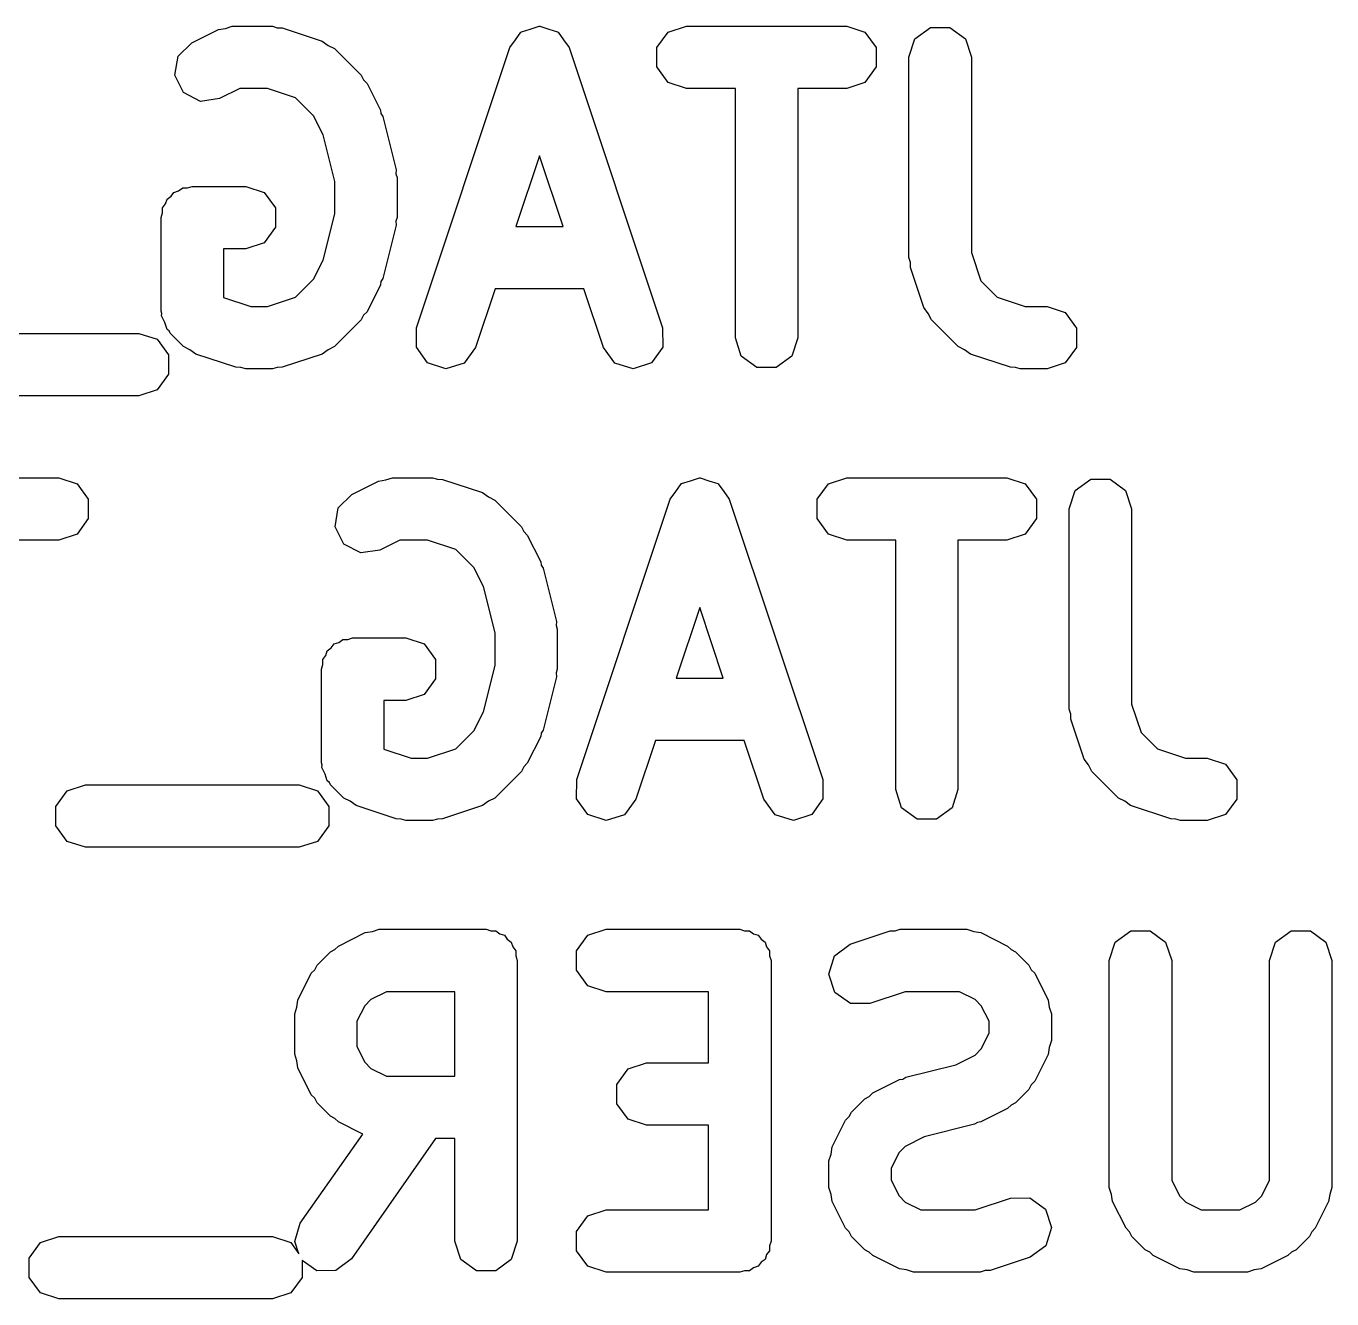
# Model space of a CAD drawing. Extents: x 0.05 to 3.95, y 0.04 to 3.84.
# Drawn here: x 1.6106 to 1.7755, y 3.0531 to 3.2139 of the extents above; entities that cross this region are included whole.
import ezdxf

# ---------------------------------------------------------------- set-up
doc = ezdxf.new("R2010")
doc.units = 0
doc.header["$MEASUREMENT"] = 0
doc.layers.add('BLACK', color=7, linetype='CONTINUOUS')

msp = doc.modelspace()

# ---------------------------------------------------------------- linework, layer by layer
at = {"layer": 'BLACK', "linetype": 'CONTINUOUS'}
for p, q in [((1.63575, 3.21361), (1.63661, 3.21389)), ((1.63661, 3.21389), (1.64168, 3.21389)), ((1.64168, 3.21389), (1.64228, 3.21369)), ((1.64228, 3.21369), (1.64292, 3.21369)), ((1.64292, 3.21369), (1.64798, 3.212)), ((1.67426, 3.21352), (1.67539, 3.21389)), ((1.67539, 3.21389), (1.67542, 3.21388)), ((1.67542, 3.21388), (1.67545, 3.21389)), ((1.67545, 3.21389), (1.67658, 3.21352)), ((1.69167, 3.21314), (1.69398, 3.21389)), ((1.69398, 3.21389), (1.71423, 3.21389)), ((1.71423, 3.21389), (1.71654, 3.21314)), ((1.72286, 3.21227), (1.72482, 3.2137)), ((1.72482, 3.2137), (1.72726, 3.2137)), ((1.72726, 3.2137), (1.72923, 3.21227)), ((1.63148, 3.21179), (1.63485, 3.21348)), ((1.63485, 3.21348), (1.63575, 3.21361)), ((1.64798, 3.212), (1.64871, 3.21146)), ((1.67169, 3.2112), (1.67239, 3.21216)), ((1.67239, 3.21216), (1.67308, 3.21312)), ((1.67308, 3.21312), (1.67311, 3.21313)), ((1.67311, 3.21313), (1.67313, 3.21316)), ((1.67313, 3.21316), (1.67426, 3.21352)), ((1.67658, 3.21352), (1.67771, 3.21316)), ((1.67771, 3.21316), (1.67773, 3.21313)), ((1.67773, 3.21313), (1.67776, 3.21312)), ((1.67776, 3.21312), (1.67845, 3.21216)), ((1.67845, 3.21216), (1.67916, 3.2112)), ((1.69024, 3.21117), (1.69167, 3.21314)), ((1.71654, 3.21314), (1.71797, 3.21117)), ((1.7221, 3.20996), (1.72286, 3.21227)), ((1.72923, 3.21227), (1.72998, 3.20996)), ((1.62975, 3.21008), (1.63148, 3.21179)), ((1.64871, 3.21146), (1.64952, 3.21105)), ((1.64952, 3.21105), (1.6529, 3.20768)), ((1.65988, 3.17577), (1.67169, 3.2112)), ((1.67916, 3.2112), (1.69097, 3.17577)), ((1.69024, 3.20874), (1.69024, 3.21117)), ((1.71797, 3.21117), (1.71797, 3.20874)), ((1.62935, 3.20768), (1.62975, 3.21008)), ((1.69167, 3.20677), (1.69024, 3.20874)), ((1.71797, 3.20874), (1.71654, 3.20677)), ((1.7221, 3.18465), (1.7221, 3.20996)), ((1.72998, 3.20996), (1.72998, 3.18528)), ((1.63043, 3.20551), (1.62935, 3.20768)), ((1.6529, 3.20768), (1.65319, 3.20711)), ((1.65319, 3.20711), (1.65363, 3.20665)), ((1.63259, 3.20438), (1.63043, 3.20551)), ((1.63754, 3.20602), (1.635, 3.20475)), ((1.64104, 3.20602), (1.63754, 3.20602)), ((1.64461, 3.20483), (1.64104, 3.20602)), ((1.65363, 3.20665), (1.65532, 3.20328)), ((1.69398, 3.20602), (1.69167, 3.20677)), ((1.70017, 3.20602), (1.69398, 3.20602)), ((1.70017, 3.17452), (1.70017, 3.20602)), ((1.71423, 3.20602), (1.70804, 3.20602)), ((1.70804, 3.20602), (1.70804, 3.17452)), ((1.71654, 3.20677), (1.71423, 3.20602)), ((1.635, 3.20475), (1.63259, 3.20438)), ((1.64688, 3.20256), (1.64461, 3.20483)), ((1.64809, 3.20014), (1.64688, 3.20256)), ((1.65532, 3.20328), (1.65539, 3.20285)), ((1.65539, 3.20285), (1.65562, 3.20247)), ((1.65562, 3.20247), (1.65731, 3.19572)), ((1.64955, 3.19428), (1.64809, 3.20014)), ((1.67542, 3.19751), (1.67245, 3.18858)), ((1.6784, 3.18858), (1.67542, 3.19751)), ((1.65731, 3.19572), (1.65727, 3.19524)), ((1.64955, 3.19019), (1.64955, 3.19428)), ((1.65727, 3.19524), (1.65742, 3.19477)), ((1.65742, 3.19477), (1.65742, 3.18971)), ((1.62837, 3.19202), (1.62887, 3.19239)), ((1.62887, 3.19239), (1.62924, 3.19289)), ((1.62924, 3.19289), (1.62983, 3.19309)), ((1.62983, 3.19309), (1.63034, 3.19345)), ((1.63034, 3.19345), (1.63096, 3.19345)), ((1.63096, 3.19345), (1.63155, 3.19364)), ((1.63155, 3.19364), (1.6383, 3.19364)), ((1.6383, 3.19364), (1.64062, 3.19289)), ((1.64062, 3.19289), (1.64205, 3.19092)), ((1.62781, 3.19092), (1.62817, 3.19143)), ((1.62781, 3.1903), (1.62781, 3.19092)), ((1.62817, 3.19143), (1.62837, 3.19202)), ((1.64205, 3.19092), (1.64205, 3.18849)), ((1.62762, 3.18971), (1.62781, 3.1903)), ((1.62762, 3.1779), (1.62762, 3.18971)), ((1.64809, 3.18433), (1.64955, 3.19019)), ((1.65742, 3.18971), (1.65727, 3.18924)), ((1.65727, 3.18924), (1.65731, 3.18875)), ((1.64205, 3.18849), (1.64062, 3.18652)), ((1.65731, 3.18875), (1.65562, 3.182)), ((1.67245, 3.18858), (1.6784, 3.18858)), ((1.6383, 3.18577), (1.63549, 3.18577)), ((1.63549, 3.18577), (1.63549, 3.17961)), ((1.64062, 3.18652), (1.6383, 3.18577)), ((1.64688, 3.18192), (1.64809, 3.18433)), ((1.7223, 3.18404), (1.7221, 3.18465)), ((1.72231, 3.1834), (1.7223, 3.18404)), ((1.72998, 3.18528), (1.73117, 3.18171)), ((1.72399, 3.17834), (1.72231, 3.1834)), ((1.64461, 3.17965), (1.64688, 3.18192)), ((1.65532, 3.1812), (1.65363, 3.17782)), ((1.65539, 3.18163), (1.65532, 3.1812)), ((1.65562, 3.182), (1.65539, 3.18163)), ((1.66982, 3.18071), (1.66735, 3.17328)), ((1.68102, 3.18071), (1.66982, 3.18071)), ((1.6835, 3.17328), (1.68102, 3.18071)), ((1.73117, 3.18171), (1.73323, 3.17965)), ((1.63549, 3.17961), (1.63894, 3.17846)), ((1.64104, 3.17846), (1.64461, 3.17965)), ((1.73323, 3.17965), (1.7368, 3.17846)), ((1.62771, 3.17759), (1.62762, 3.1779)), ((1.62766, 3.17728), (1.62771, 3.17759)), ((1.63894, 3.17846), (1.64104, 3.17846)), ((1.65319, 3.17737), (1.6529, 3.1768)), ((1.65363, 3.17782), (1.65319, 3.17737)), ((1.72453, 3.17761), (1.72399, 3.17834)), ((1.72494, 3.1768), (1.72453, 3.17761)), ((1.7368, 3.17846), (1.73954, 3.17846)), ((1.73954, 3.17846), (1.74185, 3.17771)), ((1.74185, 3.17771), (1.74328, 3.17574)), ((1.62808, 3.17646), (1.62766, 3.17728)), ((1.62837, 3.17558), (1.62808, 3.17646)), ((1.6529, 3.1768), (1.64952, 3.17343)), ((1.65986, 3.17333), (1.65988, 3.17577)), ((1.69097, 3.17577), (1.69099, 3.17333)), ((1.72832, 3.17343), (1.72494, 3.1768)), ((1.74328, 3.17574), (1.74328, 3.17331)), ((1.59781, 3.17508), (1.6248, 3.17508)), ((1.6248, 3.17508), (1.62712, 3.17433)), ((1.62712, 3.17433), (1.62855, 3.17236)), ((1.62862, 3.1754), (1.62837, 3.17558)), ((1.62877, 3.17511), (1.62862, 3.1754)), ((1.63046, 3.17343), (1.62877, 3.17511)), ((1.70092, 3.17221), (1.70017, 3.17452)), ((1.70804, 3.17452), (1.70729, 3.17221)), ((1.63126, 3.17301), (1.63046, 3.17343)), ((1.63199, 3.17247), (1.63126, 3.17301)), ((1.63706, 3.17079), (1.63199, 3.17247)), ((1.64798, 3.17247), (1.64292, 3.17079)), ((1.64871, 3.17301), (1.64798, 3.17247)), ((1.64952, 3.17343), (1.64871, 3.17301)), ((1.66127, 3.17135), (1.65986, 3.17333)), ((1.66735, 3.17328), (1.6659, 3.17132)), ((1.68494, 3.17132), (1.6835, 3.17328)), ((1.69099, 3.17333), (1.68957, 3.17135)), ((1.72913, 3.17301), (1.72832, 3.17343)), ((1.72986, 3.17247), (1.72913, 3.17301)), ((1.73492, 3.17079), (1.72986, 3.17247)), ((1.74328, 3.17331), (1.74185, 3.17134)), ((1.62855, 3.17236), (1.62855, 3.16993)), ((1.63769, 3.17078), (1.63706, 3.17079)), ((1.6383, 3.17058), (1.63769, 3.17078)), ((1.64228, 3.17078), (1.64168, 3.17058)), ((1.64292, 3.17079), (1.64228, 3.17078)), ((1.66358, 3.17059), (1.66127, 3.17135)), ((1.6659, 3.17132), (1.66358, 3.17059)), ((1.68726, 3.17059), (1.68494, 3.17132)), ((1.68957, 3.17135), (1.68726, 3.17059)), ((1.70289, 3.17078), (1.70092, 3.17221)), ((1.70532, 3.17078), (1.70289, 3.17078)), ((1.70729, 3.17221), (1.70532, 3.17078)), ((1.73556, 3.17078), (1.73492, 3.17079)), ((1.73616, 3.17058), (1.73556, 3.17078)), ((1.74185, 3.17134), (1.73954, 3.17058)), ((1.62855, 3.16993), (1.62712, 3.16796)), ((1.64168, 3.17058), (1.6383, 3.17058)), ((1.73954, 3.17058), (1.73616, 3.17058)), ((1.62712, 3.16796), (1.6248, 3.16721)), ((1.6248, 3.16721), (1.59781, 3.16721)), ((1.59443, 3.15684), (1.61468, 3.15684)), ((1.61468, 3.15684), (1.61699, 3.15609)), ((1.61699, 3.15609), (1.61842, 3.15412)), ((1.65173, 3.15474), (1.6551, 3.15643)), ((1.6551, 3.15643), (1.656, 3.15656)), ((1.656, 3.15656), (1.65686, 3.15684)), ((1.65686, 3.15684), (1.66192, 3.15684)), ((1.66192, 3.15684), (1.66253, 3.15665)), ((1.66253, 3.15665), (1.66317, 3.15664)), ((1.66317, 3.15664), (1.66823, 3.15496)), ((1.69264, 3.15511), (1.69333, 3.15608)), ((1.69333, 3.15608), (1.69336, 3.15609)), ((1.69336, 3.15609), (1.69338, 3.15611)), ((1.69338, 3.15611), (1.69451, 3.15647)), ((1.69451, 3.15647), (1.69564, 3.15684)), ((1.69564, 3.15684), (1.69567, 3.15684)), ((1.69567, 3.15684), (1.6957, 3.15684)), ((1.6957, 3.15684), (1.69682, 3.15647)), ((1.69682, 3.15647), (1.69796, 3.15611)), ((1.69796, 3.15611), (1.69798, 3.15609)), ((1.69798, 3.15609), (1.69801, 3.15608)), ((1.69801, 3.15608), (1.6987, 3.15511)), ((1.71049, 3.15412), (1.71192, 3.15609)), ((1.71192, 3.15609), (1.71423, 3.15684)), ((1.71423, 3.15684), (1.73448, 3.15684)), ((1.73448, 3.15684), (1.73679, 3.15609)), ((1.73679, 3.15609), (1.73822, 3.15412)), ((1.7431, 3.15522), (1.74507, 3.15665)), ((1.74507, 3.15665), (1.7475, 3.15665)), ((1.7475, 3.15665), (1.74947, 3.15522)), ((1.64999, 3.15303), (1.65173, 3.15474)), ((1.66823, 3.15496), (1.66896, 3.15442)), ((1.66896, 3.15442), (1.66977, 3.154)), ((1.69193, 3.15415), (1.69264, 3.15511)), ((1.6987, 3.15511), (1.6994, 3.15415)), ((1.74235, 3.15291), (1.7431, 3.15522)), ((1.74947, 3.15522), (1.75022, 3.15291)), ((1.61842, 3.15412), (1.61842, 3.15169)), ((1.64959, 3.15063), (1.64999, 3.15303)), ((1.66977, 3.154), (1.67314, 3.15063)), ((1.68012, 3.11872), (1.69193, 3.15415)), ((1.6994, 3.15415), (1.71122, 3.11872)), ((1.71049, 3.15169), (1.71049, 3.15412)), ((1.73822, 3.15412), (1.73822, 3.15169)), ((1.74235, 3.1276), (1.74235, 3.15291)), ((1.75022, 3.15291), (1.75022, 3.12824)), ((1.61842, 3.15169), (1.61699, 3.14972)), ((1.71192, 3.14972), (1.71049, 3.15169)), ((1.73822, 3.15169), (1.73679, 3.14972)), ((1.61699, 3.14972), (1.61468, 3.14897)), ((1.65068, 3.14846), (1.64959, 3.15063)), ((1.67314, 3.15063), (1.67343, 3.15006)), ((1.67343, 3.15006), (1.67388, 3.14961)), ((1.67388, 3.14961), (1.67557, 3.14623)), ((1.71423, 3.14897), (1.71192, 3.14972)), ((1.73679, 3.14972), (1.73448, 3.14897)), ((1.61468, 3.14897), (1.60849, 3.14897)), ((1.65284, 3.14734), (1.65068, 3.14846)), ((1.65525, 3.1477), (1.65284, 3.14734)), ((1.65779, 3.14897), (1.65525, 3.1477)), ((1.66128, 3.14897), (1.65779, 3.14897)), ((1.66486, 3.14778), (1.66128, 3.14897)), ((1.66712, 3.14551), (1.66486, 3.14778)), ((1.72042, 3.14897), (1.71423, 3.14897)), ((1.72042, 3.11747), (1.72042, 3.14897)), ((1.73448, 3.14897), (1.72829, 3.14897)), ((1.72829, 3.14897), (1.72829, 3.11747)), ((1.67557, 3.14623), (1.67563, 3.1458)), ((1.66833, 3.1431), (1.66712, 3.14551)), ((1.67563, 3.1458), (1.67587, 3.14543)), ((1.67587, 3.14543), (1.67755, 3.13868)), ((1.6698, 3.13724), (1.66833, 3.1431)), ((1.69567, 3.14046), (1.6927, 3.13154)), ((1.69864, 3.13154), (1.69567, 3.14046)), ((1.67755, 3.13868), (1.67752, 3.13819)), ((1.67752, 3.13819), (1.67767, 3.13772)), ((1.65008, 3.13604), (1.65058, 3.1364)), ((1.65058, 3.1364), (1.65121, 3.1364)), ((1.65121, 3.1364), (1.6518, 3.1366)), ((1.6518, 3.1366), (1.65855, 3.1366)), ((1.65855, 3.1366), (1.66086, 3.13585)), ((1.6698, 3.13314), (1.6698, 3.13724)), ((1.67767, 3.13772), (1.67767, 3.13266)), ((1.64842, 3.13438), (1.64861, 3.13497)), ((1.64861, 3.13497), (1.64912, 3.13534)), ((1.64912, 3.13534), (1.64949, 3.13585)), ((1.64949, 3.13585), (1.65008, 3.13604)), ((1.66086, 3.13585), (1.66229, 3.13388)), ((1.64786, 3.13266), (1.64806, 3.13325)), ((1.64806, 3.13388), (1.64842, 3.13438)), ((1.64806, 3.13325), (1.64806, 3.13388)), ((1.66229, 3.13388), (1.66229, 3.13144)), ((1.66833, 3.12729), (1.6698, 3.13314)), ((1.64786, 3.12085), (1.64786, 3.13266)), ((1.66229, 3.13144), (1.66086, 3.12948)), ((1.67755, 3.13171), (1.67587, 3.12496)), ((1.67767, 3.13266), (1.67752, 3.13219)), ((1.67752, 3.13219), (1.67755, 3.13171)), ((1.6927, 3.13154), (1.69864, 3.13154)), ((1.65855, 3.12872), (1.65574, 3.12872)), ((1.65574, 3.12872), (1.65574, 3.12256)), ((1.66086, 3.12948), (1.65855, 3.12872)), ((1.75022, 3.12824), (1.75142, 3.12466)), ((1.66712, 3.12487), (1.66833, 3.12729)), ((1.74255, 3.12699), (1.74235, 3.1276)), ((1.74255, 3.12635), (1.74255, 3.12699)), ((1.74424, 3.12129), (1.74255, 3.12635)), ((1.66486, 3.1226), (1.66712, 3.12487)), ((1.67563, 3.12458), (1.67557, 3.12415)), ((1.67587, 3.12496), (1.67563, 3.12458)), ((1.75142, 3.12466), (1.75348, 3.1226)), ((1.67557, 3.12415), (1.67388, 3.12078)), ((1.69007, 3.12366), (1.68759, 3.11623)), ((1.70127, 3.12366), (1.69007, 3.12366)), ((1.70375, 3.11623), (1.70127, 3.12366)), ((1.65574, 3.12256), (1.65919, 3.12141)), ((1.65919, 3.12141), (1.66128, 3.12141)), ((1.66128, 3.12141), (1.66486, 3.1226)), ((1.74478, 3.12056), (1.74424, 3.12129)), ((1.75348, 3.1226), (1.75705, 3.12141)), ((1.75705, 3.12141), (1.75979, 3.12141)), ((1.75979, 3.12141), (1.7621, 3.12066)), ((1.64796, 3.12055), (1.64786, 3.12085)), ((1.64791, 3.12023), (1.64796, 3.12055)), ((1.64833, 3.11941), (1.64791, 3.12023)), ((1.67314, 3.11975), (1.66977, 3.11638)), ((1.67343, 3.12032), (1.67314, 3.11975)), ((1.67388, 3.12078), (1.67343, 3.12032)), ((1.74519, 3.11975), (1.74478, 3.12056)), ((1.74857, 3.11638), (1.74519, 3.11975)), ((1.7621, 3.12066), (1.76353, 3.11869)), ((1.61574, 3.11729), (1.61805, 3.11804)), ((1.61805, 3.11804), (1.64505, 3.11804)), ((1.64505, 3.11804), (1.64736, 3.11729)), ((1.64861, 3.11854), (1.64833, 3.11941)), ((1.64887, 3.11835), (1.64861, 3.11854)), ((1.64902, 3.11807), (1.64887, 3.11835)), ((1.6507, 3.11638), (1.64902, 3.11807)), ((1.6801, 3.11629), (1.68012, 3.11872)), ((1.71122, 3.11872), (1.71123, 3.11629)), ((1.76353, 3.11869), (1.76353, 3.11626)), ((1.61431, 3.11532), (1.61574, 3.11729)), ((1.64736, 3.11729), (1.64879, 3.11532)), ((1.65151, 3.11597), (1.6507, 3.11638)), ((1.66977, 3.11638), (1.66896, 3.11597)), ((1.68152, 3.11431), (1.6801, 3.11629)), ((1.71123, 3.11629), (1.70982, 3.11431)), ((1.72117, 3.11516), (1.72042, 3.11747)), ((1.72829, 3.11747), (1.72754, 3.11516)), ((1.74937, 3.11597), (1.74857, 3.11638)), ((1.61431, 3.11288), (1.61431, 3.11532)), ((1.64879, 3.11532), (1.64879, 3.11288)), ((1.65224, 3.11543), (1.65151, 3.11597)), ((1.6573, 3.11374), (1.65224, 3.11543)), ((1.66823, 3.11543), (1.66317, 3.11374)), ((1.66896, 3.11597), (1.66823, 3.11543)), ((1.68759, 3.11623), (1.68615, 3.11427)), ((1.70519, 3.11427), (1.70375, 3.11623)), ((1.72314, 3.11373), (1.72117, 3.11516)), ((1.72754, 3.11516), (1.72557, 3.11373)), ((1.7501, 3.11543), (1.74937, 3.11597)), ((1.75517, 3.11374), (1.7501, 3.11543)), ((1.76353, 3.11626), (1.7621, 3.11429)), ((1.65794, 3.11373), (1.6573, 3.11374)), ((1.65855, 3.11354), (1.65794, 3.11373)), ((1.66192, 3.11354), (1.65855, 3.11354)), ((1.66253, 3.11373), (1.66192, 3.11354)), ((1.66317, 3.11374), (1.66253, 3.11373)), ((1.68383, 3.11354), (1.68152, 3.11431)), ((1.68615, 3.11427), (1.68383, 3.11354)), ((1.70751, 3.11354), (1.70519, 3.11427)), ((1.70982, 3.11431), (1.70751, 3.11354)), ((1.72557, 3.11373), (1.72314, 3.11373)), ((1.7558, 3.11373), (1.75517, 3.11374)), ((1.75641, 3.11354), (1.7558, 3.11373)), ((1.75979, 3.11354), (1.75641, 3.11354)), ((1.7621, 3.11429), (1.75979, 3.11354)), ((1.61574, 3.11091), (1.61431, 3.11288)), ((1.64879, 3.11288), (1.64736, 3.11091)), ((1.61805, 3.11016), (1.61574, 3.11091)), ((1.64505, 3.11016), (1.61805, 3.11016)), ((1.64736, 3.11091), (1.64505, 3.11016)), ((1.65431, 3.09952), (1.65517, 3.0998)), ((1.65517, 3.0998), (1.66867, 3.0998)), ((1.66867, 3.0998), (1.66927, 3.0996)), ((1.68154, 3.09905), (1.68386, 3.0998)), ((1.68386, 3.0998), (1.70073, 3.0998)), ((1.70073, 3.0998), (1.70132, 3.0996)), ((1.72037, 3.0996), (1.72098, 3.0998)), ((1.72098, 3.0998), (1.72942, 3.0998)), ((1.72942, 3.0998), (1.73028, 3.09952)), ((1.65004, 3.09769), (1.65341, 3.09938)), ((1.65341, 3.09938), (1.65431, 3.09952)), ((1.66927, 3.0996), (1.66989, 3.0996)), ((1.66989, 3.0996), (1.67039, 3.09924)), ((1.67039, 3.09924), (1.67099, 3.09905)), ((1.67099, 3.09905), (1.67135, 3.09854)), ((1.67135, 3.09854), (1.67186, 3.09817)), ((1.67186, 3.09817), (1.67205, 3.09758)), ((1.68011, 3.09708), (1.68154, 3.09905)), ((1.70132, 3.0996), (1.70195, 3.0996)), ((1.70195, 3.0996), (1.70245, 3.09924)), ((1.70245, 3.09924), (1.70305, 3.09905)), ((1.70305, 3.09905), (1.70341, 3.09854)), ((1.70341, 3.09854), (1.70392, 3.09817)), ((1.70392, 3.09817), (1.70411, 3.09758)), ((1.71467, 3.09791), (1.71973, 3.0996)), ((1.71973, 3.0996), (1.72037, 3.0996)), ((1.73028, 3.09952), (1.73118, 3.09938)), ((1.73118, 3.09938), (1.73455, 3.09769)), ((1.74741, 3.09586), (1.74816, 3.09817)), ((1.74816, 3.09817), (1.75013, 3.0996)), ((1.75013, 3.0996), (1.75257, 3.0996)), ((1.75257, 3.0996), (1.75453, 3.09817)), ((1.75453, 3.09817), (1.75529, 3.09586)), ((1.76766, 3.09586), (1.76841, 3.09817)), ((1.76841, 3.09817), (1.77038, 3.0996)), ((1.77038, 3.0996), (1.77281, 3.0996)), ((1.77281, 3.0996), (1.77478, 3.09817)), ((1.77478, 3.09817), (1.77553, 3.09586)), ((1.64733, 3.09527), (1.64902, 3.09696)), ((1.64902, 3.09696), (1.64958, 3.09725)), ((1.64958, 3.09725), (1.65004, 3.09769)), ((1.67205, 3.09758), (1.67242, 3.09708)), ((1.67242, 3.09708), (1.67242, 3.09645)), ((1.68011, 3.09464), (1.68011, 3.09708)), ((1.70411, 3.09758), (1.70448, 3.09708)), ((1.70448, 3.09708), (1.70448, 3.09645)), ((1.71271, 3.09646), (1.71467, 3.09791)), ((1.73455, 3.09769), (1.735, 3.09725)), ((1.735, 3.09725), (1.73557, 3.09696)), ((1.73557, 3.09696), (1.73726, 3.09527)), ((1.64704, 3.0947), (1.64733, 3.09527)), ((1.67242, 3.09645), (1.67261, 3.09586)), ((1.67261, 3.09586), (1.67261, 3.06043)), ((1.70448, 3.09645), (1.70467, 3.09586)), ((1.70467, 3.09586), (1.70467, 3.06043)), ((1.71198, 3.09414), (1.71271, 3.09646)), ((1.73726, 3.09527), (1.73755, 3.0947)), ((1.74741, 3.06718), (1.74741, 3.09586)), ((1.75529, 3.09586), (1.75529, 3.06811)), ((1.76766, 3.06811), (1.76766, 3.09586)), ((1.77553, 3.09586), (1.77553, 3.06718)), ((1.6449, 3.09087), (1.64659, 3.09425)), ((1.64659, 3.09425), (1.64704, 3.0947)), ((1.68154, 3.09268), (1.68011, 3.09464)), ((1.71275, 3.09183), (1.71198, 3.09414)), ((1.73755, 3.0947), (1.738, 3.09425)), ((1.738, 3.09425), (1.73969, 3.09087)), ((1.6561, 3.09192), (1.65413, 3.09094)), ((1.66474, 3.09192), (1.6561, 3.09192)), ((1.66474, 3.08124), (1.66474, 3.09192)), ((1.68386, 3.09192), (1.68154, 3.09268)), ((1.69679, 3.09192), (1.68386, 3.09192)), ((1.69679, 3.08292), (1.69679, 3.09192)), ((1.71473, 3.09042), (1.71275, 3.09183)), ((1.72162, 3.09192), (1.71716, 3.09044)), ((1.72849, 3.09192), (1.72162, 3.09192)), ((1.73046, 3.09094), (1.72849, 3.09192)), ((1.64449, 3.08911), (1.64477, 3.08997)), ((1.64477, 3.08997), (1.6449, 3.09087)), ((1.65335, 3.09015), (1.65236, 3.08818)), ((1.65413, 3.09094), (1.65335, 3.09015)), ((1.71716, 3.09044), (1.71473, 3.09042)), ((1.73124, 3.09015), (1.73046, 3.09094)), ((1.73223, 3.08818), (1.73124, 3.09015)), ((1.73969, 3.09087), (1.73982, 3.08997)), ((1.73982, 3.08997), (1.7401, 3.08911)), ((1.64449, 3.08405), (1.64449, 3.08911)), ((1.7401, 3.08911), (1.7401, 3.08574)), ((1.65236, 3.08818), (1.65236, 3.08498)), ((1.73124, 3.08469), (1.73223, 3.08667)), ((1.73223, 3.08667), (1.73223, 3.08818)), ((1.65236, 3.08498), (1.65335, 3.08301)), ((1.7401, 3.08574), (1.73982, 3.08487)), ((1.64477, 3.08319), (1.64449, 3.08405)), ((1.72804, 3.0827), (1.73046, 3.08391)), ((1.73046, 3.08391), (1.73124, 3.08469)), ((1.73969, 3.08398), (1.738, 3.0806)), ((1.73982, 3.08487), (1.73969, 3.08398)), ((1.6449, 3.08229), (1.64477, 3.08319)), ((1.64659, 3.07891), (1.6449, 3.08229)), ((1.65335, 3.08301), (1.65413, 3.08222)), ((1.65413, 3.08222), (1.6561, 3.08124)), ((1.68518, 3.0802), (1.68661, 3.08217)), ((1.68661, 3.08217), (1.68892, 3.08292)), ((1.68892, 3.08292), (1.69679, 3.08292)), ((1.72171, 3.08112), (1.72804, 3.0827)), ((1.6561, 3.08124), (1.66474, 3.08124)), ((1.68518, 3.07777), (1.68518, 3.0802)), ((1.71753, 3.07913), (1.72091, 3.08082)), ((1.72091, 3.08082), (1.72134, 3.08089)), ((1.72134, 3.08089), (1.72171, 3.08112)), ((1.73755, 3.08015), (1.73726, 3.07958)), ((1.738, 3.0806), (1.73755, 3.08015)), ((1.64704, 3.07846), (1.64659, 3.07891)), ((1.64733, 3.07789), (1.64704, 3.07846)), ((1.71482, 3.07671), (1.71651, 3.0784)), ((1.71651, 3.0784), (1.71708, 3.07869)), ((1.71708, 3.07869), (1.71753, 3.07913)), ((1.73726, 3.07958), (1.73557, 3.07789)), ((1.64902, 3.0762), (1.64733, 3.07789)), ((1.68661, 3.0758), (1.68518, 3.07777)), ((1.71453, 3.07614), (1.71482, 3.07671)), ((1.73455, 3.07715), (1.73118, 3.07547)), ((1.735, 3.0776), (1.73455, 3.07715)), ((1.73557, 3.07789), (1.735, 3.0776)), ((1.64958, 3.07591), (1.64902, 3.0762)), ((1.65004, 3.07547), (1.64958, 3.07591)), ((1.65308, 3.07394), (1.65004, 3.07547)), ((1.68892, 3.07505), (1.68661, 3.0758)), ((1.69679, 3.07505), (1.68892, 3.07505)), ((1.69679, 3.06436), (1.69679, 3.07505)), ((1.7124, 3.07231), (1.71408, 3.07569)), ((1.71408, 3.07569), (1.71453, 3.07614)), ((1.73037, 3.07517), (1.72404, 3.07359)), ((1.73074, 3.0754), (1.73037, 3.07517)), ((1.73118, 3.07547), (1.73074, 3.0754)), ((1.6452, 3.06269), (1.65308, 3.07394)), ((1.72404, 3.07359), (1.72162, 3.07238)), ((1.66229, 3.07336), (1.65165, 3.05817)), ((1.66474, 3.07336), (1.66229, 3.07336)), ((1.66474, 3.06043), (1.66474, 3.07336)), ((1.71226, 3.07141), (1.7124, 3.07231)), ((1.72162, 3.07238), (1.72084, 3.07159)), ((1.71198, 3.07055), (1.71226, 3.07141)), ((1.71198, 3.06718), (1.71198, 3.07055)), ((1.72084, 3.07159), (1.71985, 3.06962)), ((1.71985, 3.06962), (1.71985, 3.06811)), ((1.71226, 3.06631), (1.71198, 3.06718)), ((1.71985, 3.06811), (1.72084, 3.06613)), ((1.74769, 3.06631), (1.74741, 3.06718)), ((1.75529, 3.06811), (1.75627, 3.06613)), ((1.76667, 3.06613), (1.76766, 3.06811)), ((1.77553, 3.06718), (1.77525, 3.06631)), ((1.7124, 3.06542), (1.71226, 3.06631)), ((1.71408, 3.06204), (1.7124, 3.06542)), ((1.72084, 3.06613), (1.72162, 3.06535)), ((1.72162, 3.06535), (1.7236, 3.06436)), ((1.73046, 3.06436), (1.73492, 3.06585)), ((1.73492, 3.06585), (1.73735, 3.06587)), ((1.73735, 3.06587), (1.73933, 3.06445)), ((1.74783, 3.06542), (1.74769, 3.06631)), ((1.74952, 3.06204), (1.74783, 3.06542)), ((1.75627, 3.06613), (1.75706, 3.06535)), ((1.75706, 3.06535), (1.75903, 3.06436)), ((1.76392, 3.06436), (1.76589, 3.06535)), ((1.76589, 3.06535), (1.76667, 3.06613)), ((1.77512, 3.06542), (1.77343, 3.06204)), ((1.77525, 3.06631), (1.77512, 3.06542)), ((1.68011, 3.06164), (1.68154, 3.06361)), ((1.68154, 3.06361), (1.68386, 3.06436)), ((1.68386, 3.06436), (1.69679, 3.06436)), ((1.7236, 3.06436), (1.73046, 3.06436)), ((1.73933, 3.06445), (1.7401, 3.06214)), ((1.75903, 3.06436), (1.76392, 3.06436)), ((1.64449, 3.06036), (1.6452, 3.06269)), ((1.71453, 3.06159), (1.71408, 3.06204)), ((1.7401, 3.06214), (1.73937, 3.05982)), ((1.74996, 3.06159), (1.74952, 3.06204)), ((1.77343, 3.06204), (1.77298, 3.06159)), ((1.61094, 3.05827), (1.61237, 3.06024)), ((1.61237, 3.06024), (1.61468, 3.06099)), ((1.61468, 3.06099), (1.64168, 3.06099)), ((1.64168, 3.06099), (1.64399, 3.06024)), ((1.64399, 3.06024), (1.64502, 3.05882)), ((1.64502, 3.05882), (1.64449, 3.06036)), ((1.66549, 3.05811), (1.66474, 3.06043)), ((1.67261, 3.06043), (1.67186, 3.05811)), ((1.68011, 3.05921), (1.68011, 3.06164)), ((1.70467, 3.06043), (1.70448, 3.05983)), ((1.71482, 3.06102), (1.71453, 3.06159)), ((1.71651, 3.05933), (1.71482, 3.06102)), ((1.75025, 3.06102), (1.74996, 3.06159)), ((1.75194, 3.05933), (1.75025, 3.06102)), ((1.77269, 3.06102), (1.77101, 3.05933)), ((1.77298, 3.06159), (1.77269, 3.06102)), ((1.68154, 3.05724), (1.68011, 3.05921)), ((1.70411, 3.05871), (1.70392, 3.05811)), ((1.70448, 3.05921), (1.70411, 3.05871)), ((1.70448, 3.05983), (1.70448, 3.05921)), ((1.71708, 3.05904), (1.71651, 3.05933)), ((1.71753, 3.05859), (1.71708, 3.05904)), ((1.72091, 3.05691), (1.71753, 3.05859)), ((1.73937, 3.05982), (1.73741, 3.05838)), ((1.75251, 3.05904), (1.75194, 3.05933)), ((1.75296, 3.05859), (1.75251, 3.05904)), ((1.75634, 3.05691), (1.75296, 3.05859)), ((1.76998, 3.05859), (1.76661, 3.05691)), ((1.77044, 3.05904), (1.76998, 3.05859)), ((1.77101, 3.05933), (1.77044, 3.05904)), ((1.61094, 3.05584), (1.61094, 3.05827)), ((1.64727, 3.05666), (1.64542, 3.05796)), ((1.64542, 3.05796), (1.64542, 3.05584)), ((1.65165, 3.05817), (1.64971, 3.05671)), ((1.66746, 3.05668), (1.66549, 3.05811)), ((1.67186, 3.05811), (1.66989, 3.05668)), ((1.68386, 3.05649), (1.68154, 3.05724)), ((1.70245, 3.05705), (1.70195, 3.05668)), ((1.70305, 3.05724), (1.70245, 3.05705)), ((1.70341, 3.05775), (1.70305, 3.05724)), ((1.70392, 3.05811), (1.70341, 3.05775)), ((1.7218, 3.05677), (1.72091, 3.05691)), ((1.73741, 3.05838), (1.73235, 3.05669)), ((1.75724, 3.05677), (1.75634, 3.05691)), ((1.76661, 3.05691), (1.76571, 3.05677)), ((1.61237, 3.05387), (1.61094, 3.05584)), ((1.64542, 3.05584), (1.64399, 3.05387)), ((1.64971, 3.05671), (1.64727, 3.05666)), ((1.66989, 3.05668), (1.66746, 3.05668)), ((1.70073, 3.05649), (1.68386, 3.05649)), ((1.70132, 3.05668), (1.70073, 3.05649)), ((1.70195, 3.05668), (1.70132, 3.05668)), ((1.72267, 3.05649), (1.7218, 3.05677)), ((1.7311, 3.05649), (1.72267, 3.05649)), ((1.73171, 3.05669), (1.7311, 3.05649)), ((1.73235, 3.05669), (1.73171, 3.05669)), ((1.7581, 3.05649), (1.75724, 3.05677)), ((1.76485, 3.05649), (1.7581, 3.05649)), ((1.76571, 3.05677), (1.76485, 3.05649)), ((1.61468, 3.05312), (1.61237, 3.05387)), ((1.64399, 3.05387), (1.64168, 3.05312)), ((1.64168, 3.05312), (1.61468, 3.05312))]:
    msp.add_line(p, q, dxfattribs=at)

doc.saveas('drawing.dxf')
